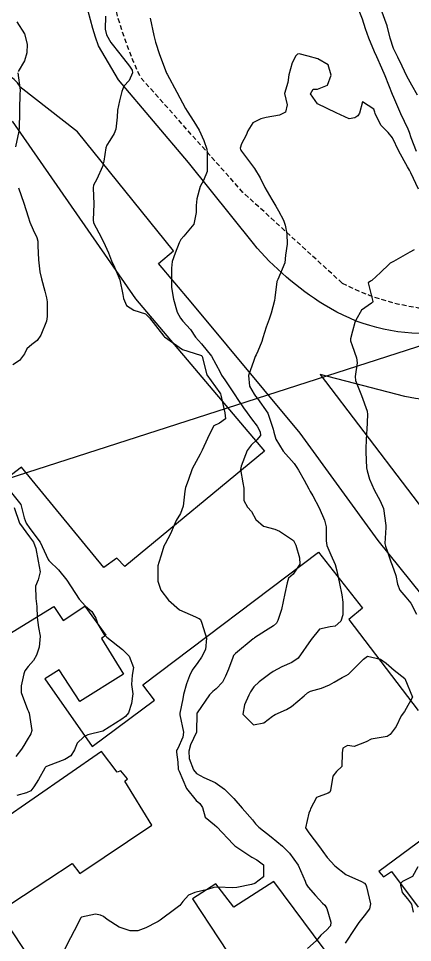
# Model space of a CAD drawing. Header units: metres. Extents: x 292545 to 299085, y 7450245 to 7463078.
# Drawn here: x 298171.7 to 298213.5, y 7451641 to 7451739.2 of the extents above; entities that cross this region are included whole.
import ezdxf

# ---------------------------------------------------------------- set-up
doc = ezdxf.new("R2010")
doc.units = ezdxf.units.M
doc.linetypes.add('CONTINUO', pattern=[0])
doc.linetypes.add('DASHED', pattern=[0.75, 0.5, -0.25])
for name, color, linetype in [('Canteiro', 45, 'DASHED'), ('Curvas de Nivel 1m', 11, 'Continuous'), ('Curvas de Nivel 5m', 15, 'Continuous'), ('Edificações', 30, 'Continuous'), ('TEXTO', 45, 'Continuous'), ('Vias Primárias', 230, 'Continuous')]:
    doc.layers.add(name, color=color, linetype=linetype)

msp = doc.modelspace()

# ---------------------------------------------------------------- linework, layer by layer
at = {"layer": 'Canteiro'}
msp.add_lwpolyline([(298256.567, 7451733.214, -0.415748), (298256.129, 7451731.496), (298242.021, 7451721.492), (298225.415, 7451710.302), (298222.66, 7451708.665, -0.16967), (298206.041, 7451711.076), (298195.503, 7451720.724), (298184.59, 7451732.993, -0.165764), (298181.518, 7451760.729, -0.09282), (298186.34, 7451774.595), (298199.974, 7451782.414, -0.315888), (298205.53, 7451782.207, 0.083652), (298211.359, 7451779.155, 0.077936), (298245.613, 7451765.281, -0.411119), (298246.786, 7451764.324, 0.049147), (298250.419, 7451748.513, 0.037256), (298256.567, 7451733.214, 0.078288)], format="xyb", dxfattribs=at)
at = {"layer": 'Curvas de Nivel 1m', "flags": 128}
for points, elevation in [([(298213.934, 7451725.064), (298213.375, 7451726.52), (298213.182, 7451727.072), (298213.032, 7451727.428), (298212.285, 7451729.081), (298211.422, 7451731.037), (298211.407, 7451731.074), (298211.4, 7451731.09), (298211.39, 7451731.124), (298210.595, 7451733.103), (298210.261, 7451733.908), (298209.728, 7451735.116), (298209.481, 7451735.661), (298208.868, 7451737.126), (298208.532, 7451738.11), (298208.188, 7451739.133), (298207.54, 7451740.84)], 704), ([(298171.516, 7451738.862), (298172.318, 7451737.562), (298172.584, 7451736.461), (298172.553, 7451735.559), (298172.315, 7451734.711), (298171.637, 7451733.568)], 706), ([(298185.668, 7451739.252), (298186.035, 7451737.395), (298186.217, 7451736.668), (298186.649, 7451735.388), (298187.341, 7451733.494), (298187.394, 7451733.381), (298187.452, 7451733.27), (298188.486, 7451731.369), (298189.407, 7451729.651), (298189.578, 7451729.357), (298190.3, 7451728.255), (298190.859, 7451727.338), (298191.366, 7451726.216), (298191.657, 7451725.327), (298191.707, 7451724.969), (298191.713, 7451723.326), (298191.708, 7451722.948), (298191.32, 7451721.996), (298190.982, 7451721.335), (298190.612, 7451720.022), (298190.536, 7451719.341), (298190.532, 7451718.598), (298190.302, 7451717.344), (298189.25, 7451716.065), (298188.912, 7451715.698), (298188.748, 7451715.365), (298188.33, 7451714.266), (298188, 7451713.372), (298187.929, 7451712.65), (298187.931, 7451711.373), (298187.936, 7451710.618), (298188.124, 7451709.37), (298188.516, 7451707.999), (298188.867, 7451707.363), (298189.14, 7451707.039), (298189.928, 7451706.145), (298190.473, 7451705.34), (298191.113, 7451704.639), (298192.172, 7451703.319), (298193.076, 7451701.61), (298193.232, 7451701.308), (298193.587, 7451700.783), (298194.582, 7451699.295), (298195.036, 7451698.589), (298195.575, 7451697.828), (298195.968, 7451697.276), (298196.403, 7451696.656), (298197.009, 7451695.89), (298197.341, 7451695.257), (298197.363, 7451694.891), (298196.99, 7451694.416), (298196.384, 7451693.867), (298195.96, 7451693.275), (298195.303, 7451691.632), (298195.255, 7451691.285), (298195.505, 7451689.848), (298195.594, 7451689.28), (298195.617, 7451687.986), (298195.986, 7451687.274), (298196.424, 7451686.793), (298196.89, 7451685.959), (298197.688, 7451685.252), (298198.878, 7451684.917), (298199.399, 7451684.711), (298200.86, 7451683.713), (298201.127, 7451683.216), (298201.523, 7451681.893), (298201.538, 7451681.209), (298200.822, 7451680.138), (298200.341, 7451679.702), (298200.188, 7451679.226), (298199.941, 7451678.083), (298199.768, 7451677.23), (298199.602, 7451676.404), (298199.221, 7451675.235), (298199.055, 7451674.941), (298198.754, 7451674.66), (298197.891, 7451674.104), (298196.735, 7451673.367), (298196.675, 7451673.319), (298196.599, 7451673.262), (298194.717, 7451671.724), (298194.52, 7451671.487), (298194.429, 7451671.293), (298193.958, 7451670.04), (298193.673, 7451669.3), (298193.321, 7451668.666), (298192.673, 7451667.963), (298192.311, 7451667.672), (298191.957, 7451667.321), (298190.644, 7451665.412), (298190.627, 7451665.356), (298190.623, 7451665.34), (298190.577, 7451663.387), (298190.568, 7451663.341), (298189.942, 7451662.007), (298189.747, 7451661.348), (298189.788, 7451660.551), (298190.275, 7451659.343), (298190.567, 7451658.96), (298191.357, 7451658.532), (298192.553, 7451658.002), (298193.538, 7451657.3), (298194.533, 7451656.298), (298195.442, 7451655.281), (298196.511, 7451654.04), (298196.854, 7451653.612), (298197.194, 7451653.26), (298198.488, 7451652.216), (298199.707, 7451651.228), (298200.466, 7451650.483), (298201.371, 7451649.211), (298202.106, 7451647.525), (298202.231, 7451647.202), (298202.42, 7451646.891), (298203.202, 7451645.98), (298203.97, 7451645.176), (298204.186, 7451644.958), (298204.397, 7451644.596), (298204.844, 7451643.165), (298204.785, 7451642.757), (298204.37, 7451642.298), (298203.78, 7451641.761), (298203.292, 7451641.186), (298202.345, 7451640.36)], 704), ([(298214.14, 7451721.062), (298213.33, 7451722.78), (298213.187, 7451723.071), (298212.968, 7451723.442), (298212.068, 7451725.083), (298211.375, 7451726.531), (298210.937, 7451727.097), (298210.137, 7451727.855), (298209.554, 7451729.118), (298209.524, 7451729.238), (298209.407, 7451729.568), (298208.189, 7451730.358), (298207.894, 7451729.135), (298207.697, 7451728.84), (298207.398, 7451728.648), (298206.791, 7451728.543), (298205.403, 7451729.17), (298203.412, 7451730.142), (298202.688, 7451731.197), (298202.949, 7451731.676), (298203.431, 7451731.703), (298204.498, 7451732.118), (298204.859, 7451733.176), (298204.565, 7451734.275), (298203.47, 7451734.905), (298202.414, 7451735.201), (298201.476, 7451735.431), (298201.288, 7451735.4), (298201.127, 7451735.215), (298200.717, 7451734.473), (298200.395, 7451733.226), (298200.271, 7451732.397), (298199.923, 7451731.232), (298200.189, 7451730.007), (298200.032, 7451729.231), (298199.4, 7451728.943), (298197.988, 7451728.663), (298197.396, 7451728.532), (298196.559, 7451728.101), (298196.034, 7451727.273), (298195.854, 7451726.797), (298195.362, 7451725.879), (298195.228, 7451725.409), (298195.242, 7451725.282), (298195.273, 7451725.202), (298195.351, 7451725.092), (298196.735, 7451723.266), (298197.323, 7451722.257), (298197.82, 7451721.255), (298198.567, 7451719.974), (298198.998, 7451719.243), (298199.278, 7451718.766), (298199.807, 7451717.77), (298199.977, 7451717.229), (298200.172, 7451716.303), (298200.188, 7451715.226), (298200.042, 7451714.048), (298199.94, 7451713.229), (298199.195, 7451711.449), (298199.126, 7451711.309), (298199.103, 7451711.241), (298198.894, 7451709.515), (298198.846, 7451709.243), (298198.499, 7451707.897), (298198.283, 7451707.249), (298197.974, 7451706.412), (298197.62, 7451705.255), (298197.505, 7451704.868), (298197.102, 7451703.861), (298196.896, 7451703.463), (298196.811, 7451703.264), (298196.681, 7451702.858), (298196.103, 7451701.275), (298196.204, 7451700.124), (298196.693, 7451699.265), (298196.842, 7451699.064), (298197.039, 7451698.831), (298198.135, 7451697.249), (298198.703, 7451695.546), (298198.77, 7451695.242), (298198.992, 7451694.504), (298199.789, 7451693.232), (298200.96, 7451691.9), (298201.237, 7451691.497), (298201.399, 7451691.213), (298202.005, 7451690.136), (298202.511, 7451689.196), (298202.655, 7451688.929), (298202.916, 7451688.483), (298203.606, 7451687.183), (298204.178, 7451685.89), (298204.341, 7451685.175), (298204.335, 7451683.701), (298204.422, 7451683.174), (298204.843, 7451682.189), (298205.286, 7451681.165), (298205.483, 7451680.507), (298205.773, 7451679.16), (298205.998, 7451677.955), (298206.102, 7451677.157), (298206.112, 7451675.814), (298205.894, 7451675.159), (298205.295, 7451674.624), (298204.753, 7451674.532), (298203.649, 7451674.282), (298202.733, 7451673.19), (298201.352, 7451671.21), (298200.708, 7451670.738), (298199.641, 7451670.293), (298198.698, 7451669.79), (298198.378, 7451669.561), (298197.936, 7451669.248), (298197.229, 7451668.71), (298196.676, 7451668.155), (298196.312, 7451667.63), (298196.141, 7451667.275), (298195.659, 7451666.274), (298195.501, 7451665.281), (298196.632, 7451664.132), (298197.735, 7451664.355), (298198.641, 7451665.065), (298198.741, 7451665.14), (298198.927, 7451665.237), (298200.122, 7451665.752), (298200.651, 7451666.076), (298201.992, 7451667.2), (298202.343, 7451667.52), (298202.671, 7451667.706), (298203.831, 7451668.023), (298204.681, 7451668.39), (298205.181, 7451668.669), (298206.035, 7451669.157), (298206.482, 7451669.365), (298206.696, 7451669.5), (298208.319, 7451671.126), (298208.716, 7451671.42), (298210.103, 7451671.106), (298210.709, 7451670.688), (298211.546, 7451669.932), (298212.693, 7451669.07), (298213.513, 7451667.062), (298212.648, 7451665.541), (298212.31, 7451665.083), (298211.769, 7451663.945), (298211.13, 7451663.095), (298210.809, 7451662.9), (298210.61, 7451662.848), (298209.128, 7451662.594), (298208.605, 7451662.339), (298207.305, 7451661.844), (298206.601, 7451661.934), (298206.097, 7451661.656), (298206.036, 7451661.156), (298206.02, 7451659.715), (298205.432, 7451659.161), (298205.066, 7451658.665), (298204.811, 7451657.167), (298204.739, 7451656.97), (298204.54, 7451656.875), (298203.317, 7451656.401), (298202.678, 7451655.188), (298202.648, 7451655.062), (298202.518, 7451654.738), (298202.153, 7451653.195), (298202.495, 7451652.636), (298203.642, 7451651.182), (298203.976, 7451650.686), (298204.461, 7451650.017), (298205.248, 7451649.162), (298206.439, 7451648.219), (298208.091, 7451647.463), (298208.426, 7451647.306), (298208.561, 7451647.119), (298208.641, 7451646.898), (298209.034, 7451645.114), (298208.936, 7451644.576), (298208.39, 7451643.84), (298207.811, 7451643.129), (298207.226, 7451642.282), (298206.486, 7451641.148), (298206.351, 7451640.937)], 703), ([(298171.605, 7451733.415), (298171.841, 7451731.566), (298171.839, 7451731.154), (298171.78, 7451729.566), (298171.783, 7451729.182), (298171.747, 7451727.566), (298171.701, 7451727.243), (298171.363, 7451725.57)], 706), ([(298171.672, 7451721.202), (298172.252, 7451719.56), (298172.701, 7451718.123), (298172.898, 7451717.554), (298173.255, 7451716.733), (298173.629, 7451715.926), (298173.717, 7451715.543), (298173.736, 7451715.042), (298173.804, 7451713.541), (298173.951, 7451712.29), (298174.111, 7451711.536), (298174.474, 7451710.23), (298174.671, 7451709.527), (298174.732, 7451709.099), (298174.737, 7451707.526), (298174.653, 7451707.042), (298174.058, 7451705.536), (298173.662, 7451704.995), (298173.108, 7451704.553), (298172.574, 7451704.082), (298172.321, 7451703.558), (298171.792, 7451702.857), (298171.081, 7451702.402)], 706), ([(298213.675, 7451714.619), (298213.226, 7451714.375), (298211.478, 7451713.358), (298211.214, 7451713.23), (298211.127, 7451713.188), (298211.027, 7451713.102), (298210.125, 7451712.19), (298209.195, 7451711.354), (298209.047, 7451711.269), (298208.808, 7451711.124), (298209.172, 7451709.704), (298209.282, 7451709.119), (298209.252, 7451709.029), (298209.161, 7451708.955), (298208.093, 7451708.191), (298207.478, 7451707.137), (298207.396, 7451706.881), (298207.125, 7451705.972), (298206.913, 7451705.143), (298206.912, 7451704.944), (298207.106, 7451704.431), (298207.57, 7451703.135), (298207.627, 7451702.595), (298207.404, 7451701.137), (298207.467, 7451700.736), (298208.105, 7451699.129), (298208.687, 7451697.463), (298208.742, 7451697.123), (298208.656, 7451695.474), (298208.627, 7451695.124), (298208.547, 7451693.557), (298208.557, 7451693.124), (298208.64, 7451691.439), (298208.684, 7451691.123), (298208.94, 7451690.245), (298209.449, 7451689.115), (298210.092, 7451687.927), (298210.414, 7451687.105), (298210.667, 7451685.321), (298210.66, 7451685.102), (298210.565, 7451683.395), (298210.638, 7451683.102), (298210.847, 7451682.53), (298211.206, 7451681.464), (298211.36, 7451681.092), (298211.748, 7451680.012), (298211.919, 7451679.083), (298212.17, 7451678.453), (298212.789, 7451677.695), (298213.333, 7451677.064), (298213.941, 7451675.889)], 702), ([(298170.921, 7451688.771), (298171.945, 7451687.56), (298172.3, 7451686.145), (298172.48, 7451685.554), (298172.875, 7451685.009), (298173.969, 7451683.539), (298174.835, 7451681.714), (298174.896, 7451681.591), (298174.968, 7451681.528), (298175.925, 7451680.615), (298176.813, 7451679.5), (298178.119, 7451677.487), (298178.776, 7451676.757), (298179.47, 7451676.17), (298179.876, 7451675.463), (298180.12, 7451674.823), (298180.746, 7451673.765), (298181.051, 7451673.447), (298182.724, 7451672.148), (298183.412, 7451671.423), (298183.877, 7451670.242), (298183.742, 7451669.42), (298183.684, 7451668.414), (298183.813, 7451667.419), (298183.685, 7451666.388), (298183.353, 7451665.423), (298183.038, 7451665.026), (298182.636, 7451664.73), (298180.623, 7451663.46), (298179.041, 7451663.051), (298178.614, 7451662.863), (298177.895, 7451662.196), (298177.629, 7451661.49), (298177.227, 7451660.853), (298176.582, 7451660.43), (298174.837, 7451659.787), (298174.574, 7451659.678), (298174.504, 7451659.6), (298174.467, 7451659.531), (298173.791, 7451658.307), (298173.321, 7451657.542), (298172.982, 7451657.11), (298172.543, 7451656.919), (298171.498, 7451656.607)], 706), ([(298171.236, 7451687.23), (298171.799, 7451685.561), (298172.861, 7451684.101), (298173.277, 7451683.546), (298173.522, 7451682.868), (298173.755, 7451681.541), (298173.985, 7451680.375), (298173.781, 7451679.54), (298173.471, 7451678.875), (298173.534, 7451677.542), (298173.616, 7451676.701), (298173.679, 7451675.541), (298173.806, 7451674.486), (298173.97, 7451673.538), (298173.889, 7451672.375), (298173.607, 7451671.541), (298173.286, 7451670.965), (298172.701, 7451670.346), (298172.365, 7451669.884), (298172.248, 7451669.554), (298171.95, 7451668.281), (298171.978, 7451667.557), (298172.645, 7451665.772), (298172.752, 7451665.549), (298172.823, 7451665.367), (298173.107, 7451663.545), (298173.004, 7451663.16), (298172.607, 7451662.521), (298172.232, 7451661.92), (298172.004, 7451661.556), (298171.385, 7451660.761)], 707), ([(298214.089, 7451649.055), (298213.504, 7451647.997), (298212.429, 7451647.481), (298212.232, 7451647.275), (298212.221, 7451647.082), (298212.415, 7451646.325), (298212.992, 7451645.655), (298213.401, 7451645.065), (298213.56, 7451644.228)], 702)]:
    msp.add_lwpolyline(points, dxfattribs=dict(at, elevation=elevation))
at = {"layer": 'Curvas de Nivel 5m', "elevation": 705, "flags": 128}
for points in [[(298214.041, 7451731.064), (298213.438, 7451732.105), (298212.923, 7451733.075), (298212.405, 7451734.139), (298211.94, 7451735.085), (298211.487, 7451735.998), (298211.151, 7451737.095), (298210.82, 7451738.404), (298210.559, 7451739.104), (298210.281, 7451739.859)], [(298180.901, 7451739.456), (298180.896, 7451738.069), (298181.01, 7451737.455), (298181.491, 7451736.634), (298182.432, 7451735.44), (298183.46, 7451734.142), (298183.734, 7451733.704), (298183.773, 7451733.425), (298183.445, 7451732.603), (298182.869, 7451732.005), (298182.652, 7451731.438), (298182.407, 7451730.452), (298182.187, 7451729.442), (298182.14, 7451728.698), (298182.017, 7451727.444), (298181.852, 7451726.969), (298181.364, 7451726.22), (298181.056, 7451725.755), (298180.944, 7451725.454), (298180.744, 7451724.051), (298180.591, 7451723.457), (298179.99, 7451722.14), (298179.639, 7451721.475), (298179.593, 7451721.192), (298179.676, 7451719.474), (298179.592, 7451717.801), (298179.648, 7451717.474), (298180.209, 7451716.422), (298180.713, 7451715.458), (298181.225, 7451714.287), (298181.561, 7451713.447), (298181.875, 7451712.775), (298182.442, 7451711.438), (298182.755, 7451709.849), (298182.811, 7451709.434), (298183.156, 7451708.703), (298183.923, 7451708.191), (298185.147, 7451707.799), (298185.587, 7451707.396), (298187.123, 7451705.432), (298187.175, 7451705.379), (298189.103, 7451704.035), (298190.992, 7451703.434), (298191.094, 7451703.377), (298191.134, 7451703.33), (298191.161, 7451703.261), (298191.682, 7451701.324), (298193.044, 7451699.404), (298193.112, 7451699.309), (298193.171, 7451699.179), (298193.595, 7451697.304), (298193.672, 7451696.648), (298193.012, 7451696.206), (298192.412, 7451695.912), (298192.081, 7451695.319), (298191.752, 7451694.562), (298191.169, 7451693.328), (298191.111, 7451693.189), (298190.969, 7451692.911), (298190.11, 7451691.343), (298189.689, 7451690.098), (298189.417, 7451689.353), (298189.328, 7451688.953), (298189.15, 7451687.356), (298188.895, 7451686.59), (298188.419, 7451685.833), (298188.219, 7451685.367), (298187.804, 7451684.436), (298187.234, 7451683.376), (298187.126, 7451683.102), (298186.841, 7451682.172), (298186.567, 7451681.384), (298186.482, 7451681.038), (298186.478, 7451679.385), (298186.799, 7451678.442), (298187.605, 7451677.372), (298188.773, 7451676.359), (298190.483, 7451675.625), (298190.764, 7451675.472), (298190.853, 7451675.428), (298191.008, 7451675.336), (298191.153, 7451674.938), (298191.636, 7451673.326), (298191.524, 7451672.131), (298191.124, 7451671.334), (298190.707, 7451670.765), (298190.108, 7451669.937), (298189.834, 7451669.349), (298189.533, 7451668.499), (298189.214, 7451667.354), (298189.117, 7451666.897), (298188.801, 7451665.358), (298188.821, 7451665.179), (298189.212, 7451663.354), (298189.136, 7451662.834), (298188.597, 7451661.626), (298188.499, 7451661.457), (298188.453, 7451661.361), (298188.455, 7451661.225), (298188.581, 7451660.166), (298188.637, 7451659.423), (298188.653, 7451659.359), (298188.725, 7451659.204), (298189.525, 7451657.35), (298190.531, 7451656.1), (298190.948, 7451655.755), (298191.221, 7451655.33), (298191.492, 7451654.305), (298192.505, 7451653.507), (298192.748, 7451653.308), (298194.475, 7451651.437), (298194.646, 7451651.288), (298196.461, 7451650.079), (298196.986, 7451649.79), (298197.697, 7451649.251), (298197.692, 7451647.993), (298196.774, 7451647.265), (298196.422, 7451647.145), (298194.869, 7451646.835), (298194.418, 7451646.821), (298192.847, 7451646.877), (298192.418, 7451646.832), (298191.735, 7451646.639), (298190.417, 7451646.294), (298189.727, 7451646.033), (298189.135, 7451645.353), (298188.816, 7451644.938), (298188.395, 7451644.607), (298186.71, 7451643.385), (298186.522, 7451643.247), (298186.38, 7451643.17), (298185.203, 7451642.569), (298184.365, 7451642.242), (298183.549, 7451642.234), (298182.371, 7451642.619), (298181.083, 7451643.45), (298180.693, 7451643.763), (298180.387, 7451643.91), (298179.839, 7451644.015), (298178.385, 7451643.703), (298178.27, 7451643.595), (298178.213, 7451643.482), (298177.599, 7451642.253), (298177.212, 7451641.491), (298176.336, 7451639.832)]]:
    msp.add_lwpolyline(points, dxfattribs=at)
at = {"layer": 'Edificações'}
for points in [[(298171.011, 7451728.288), (298184.089, 7451709.397), (298197.786, 7451693.218), (298182.961, 7451680.965), (298182.135, 7451681.831), (298180.74, 7451680.853), (298172.005, 7451691.525), (298169.366, 7451689.532)], [(298170.64, 7451673.758), (298175.432, 7451676.717), (298176.434, 7451675.237), (298178.722, 7451676.76), (298180.953, 7451673.678), (298180.495, 7451673.303), (298182.844, 7451669.522), (298178.176, 7451666.622), (298175.994, 7451669.98), (298174.494, 7451669.008), (298179.512, 7451661.833), (298186.126, 7451666.739), (298184.878, 7451668.368), (298203.519, 7451682.474), (298208.187, 7451676.528), (298206.757, 7451675.323), (298214.118, 7451665.653)], [(298172.824, 7451639.425), (298169.61, 7451644.303), (298177.372, 7451649.38), (298178.202, 7451648.32), (298185.832, 7451653.456), (298182.965, 7451658.161), (298183.238, 7451658.38), (298182.546, 7451659.257), (298182.165, 7451659.118), (298180.508, 7451661.293), (298166.174, 7451651.385)], [(298223.085, 7451658.268), (298209.931, 7451648.54), (298210.427, 7451647.971), (298211.265, 7451648.56), (298214.111, 7451644.755)], [(298208.354, 7451634.604), (298198.778, 7451647.48), (298194.556, 7451644.759), (298192.642, 7451647.241), (298190.164, 7451645.63), (298195.726, 7451637.14)]]:
    msp.add_lwpolyline(points, dxfattribs=at)
at = {"layer": 'TEXTO', "linetype": 'CONTINUO'}
msp.add_polyline3d([(298234.128, 7451710.778, 0), (298032.356, 7451645.714, 0)], dxfattribs=at)
at = {"layer": 'Vias Primárias'}
for points in [[(298215.74, 7451705.759, -0.157875), (298204.144, 7451708.771, -0.0813), (298196.627, 7451715.275), (298189.74, 7451723.91), (298182.314, 7451732.665), (298180.17, 7451736.294, -0.109572), (298178.328, 7451751.444, -0.02788), (298179.339, 7451766.072, 0.047746), (298177.711, 7451772.481, 0.061238), (298185.49, 7451775.201, 0.03784), (298198.302, 7451783.593, -0.22988), (298205.353, 7451784.387), (298227.352, 7451776.037)], [(298223.751, 7451666.485), (298209.862, 7451683.738), (298201.585, 7451695.138), (298190.02, 7451709.058), (298186.531, 7451713.145), (298188.128, 7451714.507), (298177.935, 7451727.162), (298171.824, 7451731.936, 0.474522), (298168.486, 7451732.838), (298158.947, 7451727.277), (298134.379, 7451711.227), (298126.161, 7451705.357, 0.27176), (298125.527, 7451701.904), (298129.711, 7451695.53), (298143.222, 7451674.743), (298150.759, 7451662.799), (298159.491, 7451650.886), (298165.326, 7451639.31), (298172.764, 7451627.734), (298179.463, 7451618.251), (298191.06, 7451601.163), (298204.02, 7451580.028), (298217.465, 7451559.452, 0.342922)], [(298203.71, 7451701.374), (298217.619, 7451683.09, -0.385371), (298221.377, 7451700.895, -0.230871), (298212.691, 7451699.028), (298203.71, 7451701.374)]]:
    msp.add_lwpolyline(points, format="xyb", dxfattribs=at)

doc.saveas('drawing.dxf')
